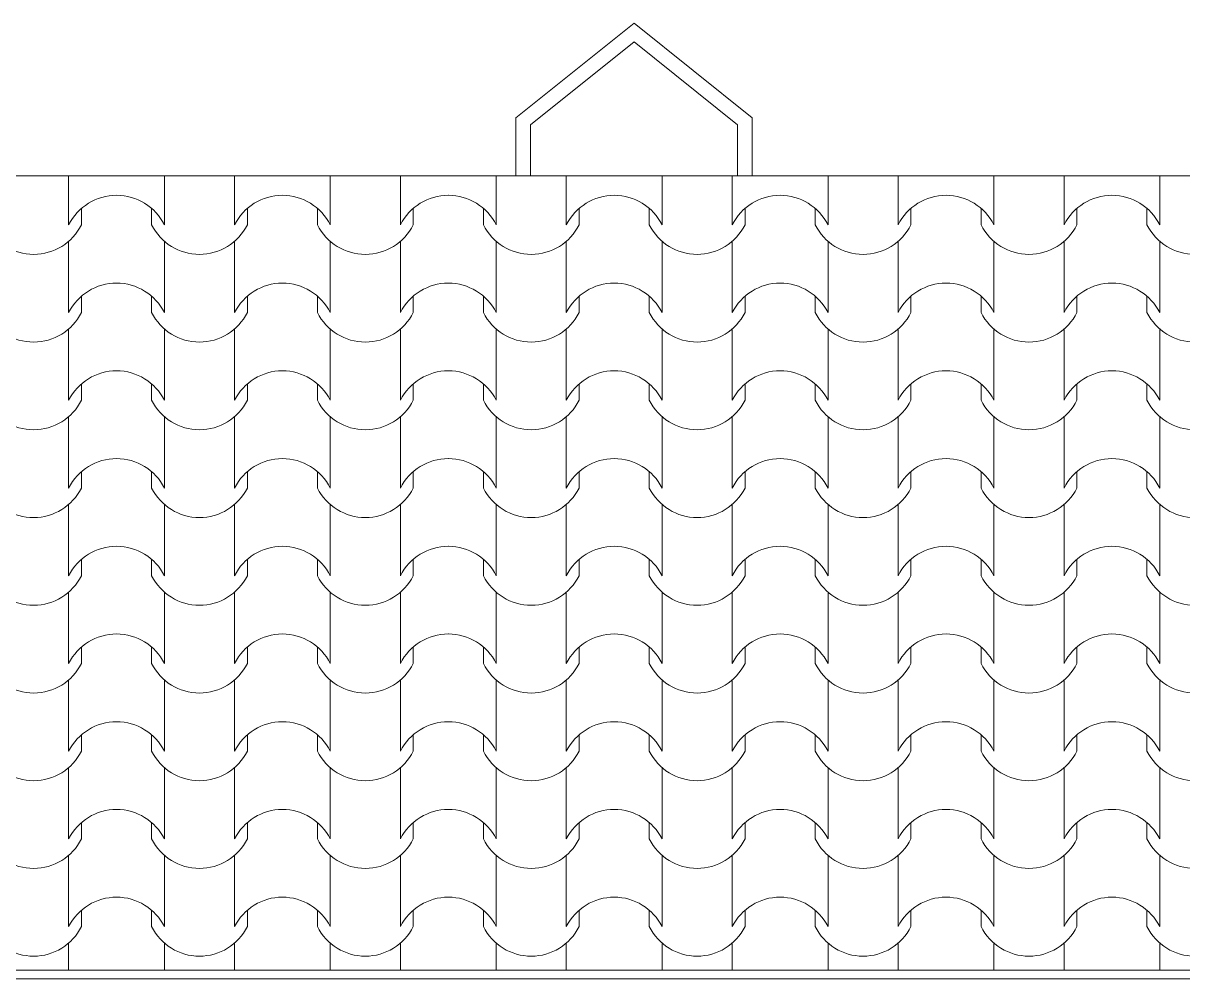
# Model space of a CAD drawing. Header units: millimetres. Extents: x 2791058 to 2855058, y -67651 to -18651.
# Drawn here: x 2807808 to 2809797, y -44721 to -43084 of the extents above; entities that cross this region are included whole.
import ezdxf

# ---------------------------------------------------------------- set-up
doc = ezdxf.new("R2010")
doc.units = ezdxf.units.MM
doc.header["$MEASUREMENT"] = 0
doc.layers.add('Shell - Roof_Pen_No__21', color=7, linetype='Continuous', lineweight=0)
doc.layers.add('Structural - Bearing_Pen_No__1', color=7, linetype='Continuous', lineweight=0)
doc.layers.add('Structural - Bearing_Pen_No__62', color=7, linetype='Continuous', lineweight=0, true_color=0xaaaaaa)

# ---------------------------------------------------------------- blocks, each defined once
blk = doc.blocks.new('*X14', base_point=(2247653.8, -76425))
at = {"layer": 'Structural - Bearing_Pen_No__62', "color": 253, "linetype": 'Continuous', "lineweight": 0, "true_color": 0xaaaaaa}
for p, q in [((2807886.2, -43345.2), (2807886.2, -43368.4)), ((2808050.5, -43345.2), (2808050.5, -43368.4)), ((2808170.7, -43345.2), (2808170.7, -43368.4)), ((2808334.9, -43345.2), (2808334.9, -43368.4)), ((2808455.2, -43345.2), (2808455.2, -43368.4)), ((2808619.4, -43345.2), (2808619.4, -43368.4)), ((2808739.6, -43345.2), (2808739.6, -43368.4)), ((2808903.9, -43345.2), (2808903.9, -43368.4)), ((2809024.1, -43345.2), (2809024.1, -43368.4)), ((2809188.4, -43345.2), (2809188.4, -43368.4)), ((2809308.6, -43345.2), (2809308.6, -43368.4)), ((2809472.9, -43345.2), (2809472.9, -43368.4)), ((2809593.1, -43345.2), (2809593.1, -43368.4)), ((2809757.3, -43345.2), (2809757.3, -43368.4)), ((2807886.2, -43368.4), (2807886.2, -43429.4)), ((2808050.5, -43368.4), (2808050.5, -43429.4)), ((2808170.7, -43368.4), (2808170.7, -43429.4)), ((2808334.9, -43368.4), (2808334.9, -43429.4)), ((2808455.2, -43368.4), (2808455.2, -43429.4)), ((2808619.4, -43368.4), (2808619.4, -43429.4)), ((2808739.6, -43368.4), (2808739.6, -43429.4)), ((2808903.9, -43368.4), (2808903.9, -43429.4)), ((2809024.1, -43368.4), (2809024.1, -43429.4)), ((2809188.4, -43368.4), (2809188.4, -43429.4)), ((2809308.6, -43368.4), (2809308.6, -43429.4)), ((2809472.9, -43368.4), (2809472.9, -43429.4)), ((2809593.1, -43368.4), (2809593.1, -43429.4)), ((2809757.3, -43368.4), (2809757.3, -43429.4)), ((2807908.2, -43401.4), (2807908.2, -43429.4)), ((2808028.4, -43401.4), (2808028.4, -43429.4)), ((2808192.7, -43401.4), (2808192.7, -43429.4)), ((2808312.9, -43401.4), (2808312.9, -43429.4)), ((2808477.2, -43401.4), (2808477.2, -43429.4)), ((2808597.4, -43401.4), (2808597.4, -43429.4)), ((2808761.7, -43401.4), (2808761.7, -43429.4)), ((2808881.9, -43401.4), (2808881.9, -43429.4)), ((2809046.1, -43401.4), (2809046.1, -43429.4)), ((2809166.4, -43401.4), (2809166.4, -43429.4)), ((2809330.6, -43401.4), (2809330.6, -43429.4)), ((2809450.8, -43401.4), (2809450.8, -43429.4)), ((2809615.1, -43401.4), (2809615.1, -43429.4)), ((2809735.3, -43401.4), (2809735.3, -43429.4)), ((2807886.2, -43457.8), (2807886.2, -43518.8)), ((2808050.5, -43457.8), (2808050.5, -43518.8)), ((2808170.7, -43457.8), (2808170.7, -43518.8)), ((2808334.9, -43457.8), (2808334.9, -43518.8)), ((2808455.2, -43457.8), (2808455.2, -43518.8)), ((2808619.4, -43457.8), (2808619.4, -43518.8)), ((2808739.6, -43457.8), (2808739.6, -43518.8)), ((2808903.9, -43457.8), (2808903.9, -43518.8)), ((2809024.1, -43457.8), (2809024.1, -43518.8)), ((2809188.4, -43457.8), (2809188.4, -43518.8)), ((2809308.6, -43457.8), (2809308.6, -43518.8)), ((2809472.9, -43457.8), (2809472.9, -43518.8)), ((2809593.1, -43457.8), (2809593.1, -43518.8)), ((2809757.3, -43457.8), (2809757.3, -43518.8)), ((2807886.2, -43518.8), (2807886.2, -43579.7)), ((2808050.5, -43518.8), (2808050.5, -43579.7)), ((2808170.7, -43518.8), (2808170.7, -43579.7)), ((2808334.9, -43518.8), (2808334.9, -43579.7)), ((2808455.2, -43518.8), (2808455.2, -43579.7)), ((2808619.4, -43518.8), (2808619.4, -43579.7)), ((2808739.6, -43518.8), (2808739.6, -43579.7)), ((2808903.9, -43518.8), (2808903.9, -43579.7)), ((2809024.1, -43518.8), (2809024.1, -43579.7)), ((2809188.4, -43518.8), (2809188.4, -43579.7)), ((2809308.6, -43518.8), (2809308.6, -43579.7)), ((2809472.9, -43518.8), (2809472.9, -43579.7)), ((2809593.1, -43518.8), (2809593.1, -43579.7)), ((2809757.3, -43518.8), (2809757.3, -43579.7)), ((2807908.2, -43551.7), (2807908.2, -43579.7)), ((2808028.4, -43551.7), (2808028.4, -43579.7)), ((2808192.7, -43551.7), (2808192.7, -43579.7)), ((2808312.9, -43551.7), (2808312.9, -43579.7)), ((2808477.2, -43551.7), (2808477.2, -43579.7)), ((2808597.4, -43551.7), (2808597.4, -43579.7)), ((2808761.7, -43551.7), (2808761.7, -43579.7)), ((2808881.9, -43551.7), (2808881.9, -43579.7)), ((2809046.1, -43551.7), (2809046.1, -43579.7)), ((2809166.4, -43551.7), (2809166.4, -43579.7)), ((2809330.6, -43551.7), (2809330.6, -43579.7)), ((2809450.8, -43551.7), (2809450.8, -43579.7)), ((2809615.1, -43551.7), (2809615.1, -43579.7)), ((2809735.3, -43551.7), (2809735.3, -43579.7)), ((2807886.2, -43608.1), (2807886.2, -43669.1)), ((2808050.5, -43608.1), (2808050.5, -43669.1)), ((2808170.7, -43608.1), (2808170.7, -43669.1)), ((2808334.9, -43608.1), (2808334.9, -43669.1)), ((2808455.2, -43608.1), (2808455.2, -43669.1)), ((2808619.4, -43608.1), (2808619.4, -43669.1)), ((2808739.6, -43608.1), (2808739.6, -43669.1)), ((2808903.9, -43608.1), (2808903.9, -43669.1)), ((2809024.1, -43608.1), (2809024.1, -43669.1)), ((2809188.4, -43608.1), (2809188.4, -43669.1)), ((2809308.6, -43608.1), (2809308.6, -43669.1)), ((2809472.9, -43608.1), (2809472.9, -43669.1)), ((2809593.1, -43608.1), (2809593.1, -43669.1)), ((2809757.3, -43608.1), (2809757.3, -43669.1)), ((2807886.2, -43669.1), (2807886.2, -43730.1)), ((2808050.5, -43669.1), (2808050.5, -43730.1)), ((2808170.7, -43669.1), (2808170.7, -43730.1)), ((2808334.9, -43669.1), (2808334.9, -43730.1)), ((2808455.2, -43669.1), (2808455.2, -43730.1)), ((2808619.4, -43669.1), (2808619.4, -43730.1)), ((2808739.6, -43669.1), (2808739.6, -43730.1)), ((2808903.9, -43669.1), (2808903.9, -43730.1)), ((2809024.1, -43669.1), (2809024.1, -43730.1)), ((2809188.4, -43669.1), (2809188.4, -43730.1)), ((2809308.6, -43669.1), (2809308.6, -43730.1)), ((2809472.9, -43669.1), (2809472.9, -43730.1)), ((2809593.1, -43669.1), (2809593.1, -43730.1)), ((2809757.3, -43669.1), (2809757.3, -43730.1)), ((2807908.2, -43702), (2807908.2, -43730.1)), ((2808028.4, -43702), (2808028.4, -43730.1)), ((2808192.7, -43702), (2808192.7, -43730.1)), ((2808312.9, -43702), (2808312.9, -43730.1)), ((2808477.2, -43702), (2808477.2, -43730.1)), ((2808597.4, -43702), (2808597.4, -43730.1)), ((2808761.7, -43702), (2808761.7, -43730.1)), ((2808881.9, -43702), (2808881.9, -43730.1)), ((2809046.1, -43702), (2809046.1, -43730.1)), ((2809166.4, -43702), (2809166.4, -43730.1)), ((2809330.6, -43702), (2809330.6, -43730.1)), ((2809450.8, -43702), (2809450.8, -43730.1)), ((2809615.1, -43702), (2809615.1, -43730.1)), ((2809735.3, -43702), (2809735.3, -43730.1)), ((2807886.2, -43758.5), (2807886.2, -43819.4)), ((2808050.5, -43758.5), (2808050.5, -43819.4)), ((2808170.7, -43758.5), (2808170.7, -43819.4)), ((2808334.9, -43758.5), (2808334.9, -43819.4)), ((2808455.2, -43758.5), (2808455.2, -43819.4)), ((2808619.4, -43758.5), (2808619.4, -43819.4)), ((2808739.6, -43758.5), (2808739.6, -43819.4)), ((2808903.9, -43758.5), (2808903.9, -43819.4)), ((2809024.1, -43758.5), (2809024.1, -43819.4)), ((2809188.4, -43758.5), (2809188.4, -43819.4)), ((2809308.6, -43758.5), (2809308.6, -43819.4)), ((2809472.9, -43758.5), (2809472.9, -43819.4)), ((2809593.1, -43758.5), (2809593.1, -43819.4)), ((2809757.3, -43758.5), (2809757.3, -43819.4)), ((2807886.2, -43819.4), (2807886.2, -43880.4)), ((2808050.5, -43819.4), (2808050.5, -43880.4)), ((2808170.7, -43819.4), (2808170.7, -43880.4)), ((2808334.9, -43819.4), (2808334.9, -43880.4)), ((2808455.2, -43819.4), (2808455.2, -43880.4)), ((2808619.4, -43819.4), (2808619.4, -43880.4)), ((2808739.6, -43819.4), (2808739.6, -43880.4)), ((2808903.9, -43819.4), (2808903.9, -43880.4)), ((2809024.1, -43819.4), (2809024.1, -43880.4)), ((2809188.4, -43819.4), (2809188.4, -43880.4)), ((2809308.6, -43819.4), (2809308.6, -43880.4)), ((2809472.9, -43819.4), (2809472.9, -43880.4)), ((2809593.1, -43819.4), (2809593.1, -43880.4)), ((2809757.3, -43819.4), (2809757.3, -43880.4)), ((2807908.2, -43852.4), (2807908.2, -43880.4)), ((2808028.4, -43852.4), (2808028.4, -43880.4)), ((2808192.7, -43852.4), (2808192.7, -43880.4)), ((2808312.9, -43852.4), (2808312.9, -43880.4)), ((2808477.2, -43852.4), (2808477.2, -43880.4)), ((2808597.4, -43852.4), (2808597.4, -43880.4)), ((2808761.7, -43852.4), (2808761.7, -43880.4)), ((2808881.9, -43852.4), (2808881.9, -43880.4)), ((2809046.1, -43852.4), (2809046.1, -43880.4)), ((2809166.4, -43852.4), (2809166.4, -43880.4)), ((2809330.6, -43852.4), (2809330.6, -43880.4)), ((2809450.8, -43852.4), (2809450.8, -43880.4)), ((2809615.1, -43852.4), (2809615.1, -43880.4)), ((2809735.3, -43852.4), (2809735.3, -43880.4)), ((2807886.2, -43908.8), (2807886.2, -43969.8)), ((2808050.5, -43908.8), (2808050.5, -43969.8)), ((2808170.7, -43908.8), (2808170.7, -43969.8)), ((2808334.9, -43908.8), (2808334.9, -43969.8)), ((2808455.2, -43908.8), (2808455.2, -43969.8)), ((2808619.4, -43908.8), (2808619.4, -43969.8)), ((2808739.6, -43908.8), (2808739.6, -43969.8)), ((2808903.9, -43908.8), (2808903.9, -43969.8)), ((2809024.1, -43908.8), (2809024.1, -43969.8)), ((2809188.4, -43908.8), (2809188.4, -43969.8)), ((2809308.6, -43908.8), (2809308.6, -43969.8)), ((2809472.9, -43908.8), (2809472.9, -43969.8)), ((2809593.1, -43908.8), (2809593.1, -43969.8)), ((2809757.3, -43908.8), (2809757.3, -43969.8)), ((2807886.2, -43969.8), (2807886.2, -44030.7)), ((2808050.5, -43969.8), (2808050.5, -44030.7)), ((2808170.7, -43969.8), (2808170.7, -44030.7)), ((2808334.9, -43969.8), (2808334.9, -44030.7)), ((2808455.2, -43969.8), (2808455.2, -44030.7)), ((2808619.4, -43969.8), (2808619.4, -44030.7)), ((2808739.6, -43969.8), (2808739.6, -44030.7)), ((2808903.9, -43969.8), (2808903.9, -44030.7)), ((2809024.1, -43969.8), (2809024.1, -44030.7)), ((2809188.4, -43969.8), (2809188.4, -44030.7)), ((2809308.6, -43969.8), (2809308.6, -44030.7)), ((2809472.9, -43969.8), (2809472.9, -44030.7)), ((2809593.1, -43969.8), (2809593.1, -44030.7)), ((2809757.3, -43969.8), (2809757.3, -44030.7)), ((2807908.2, -44002.7), (2807908.2, -44030.7)), ((2808028.4, -44002.7), (2808028.4, -44030.7)), ((2808192.7, -44002.7), (2808192.7, -44030.7)), ((2808312.9, -44002.7), (2808312.9, -44030.7)), ((2808477.2, -44002.7), (2808477.2, -44030.7)), ((2808597.4, -44002.7), (2808597.4, -44030.7)), ((2808761.7, -44002.7), (2808761.7, -44030.7)), ((2808881.9, -44002.7), (2808881.9, -44030.7)), ((2809046.1, -44002.7), (2809046.1, -44030.7)), ((2809166.4, -44002.7), (2809166.4, -44030.7)), ((2809330.6, -44002.7), (2809330.6, -44030.7)), ((2809450.8, -44002.7), (2809450.8, -44030.7)), ((2809615.1, -44002.7), (2809615.1, -44030.7)), ((2809735.3, -44002.7), (2809735.3, -44030.7)), ((2807886.2, -44059.1), (2807886.2, -44120.1)), ((2808050.5, -44059.1), (2808050.5, -44120.1)), ((2808170.7, -44059.1), (2808170.7, -44120.1)), ((2808334.9, -44059.1), (2808334.9, -44120.1)), ((2808455.2, -44059.1), (2808455.2, -44120.1)), ((2808619.4, -44059.1), (2808619.4, -44120.1)), ((2808739.6, -44059.1), (2808739.6, -44120.1)), ((2808903.9, -44059.1), (2808903.9, -44120.1)), ((2809024.1, -44059.1), (2809024.1, -44120.1)), ((2809188.4, -44059.1), (2809188.4, -44120.1)), ((2809308.6, -44059.1), (2809308.6, -44120.1)), ((2809472.9, -44059.1), (2809472.9, -44120.1)), ((2809593.1, -44059.1), (2809593.1, -44120.1)), ((2809757.3, -44059.1), (2809757.3, -44120.1)), ((2807886.2, -44120.1), (2807886.2, -44181.1)), ((2808050.5, -44120.1), (2808050.5, -44181.1)), ((2808170.7, -44120.1), (2808170.7, -44181.1)), ((2808334.9, -44120.1), (2808334.9, -44181.1)), ((2808455.2, -44120.1), (2808455.2, -44181.1)), ((2808619.4, -44120.1), (2808619.4, -44181.1)), ((2808739.6, -44120.1), (2808739.6, -44181.1)), ((2808903.9, -44120.1), (2808903.9, -44181.1)), ((2809024.1, -44120.1), (2809024.1, -44181.1)), ((2809188.4, -44120.1), (2809188.4, -44181.1)), ((2809308.6, -44120.1), (2809308.6, -44181.1)), ((2809472.9, -44120.1), (2809472.9, -44181.1)), ((2809593.1, -44120.1), (2809593.1, -44181.1)), ((2809757.3, -44120.1), (2809757.3, -44181.1)), ((2807908.2, -44153), (2807908.2, -44181.1)), ((2808028.4, -44153), (2808028.4, -44181.1)), ((2808192.7, -44153), (2808192.7, -44181.1)), ((2808312.9, -44153), (2808312.9, -44181.1)), ((2808477.2, -44153), (2808477.2, -44181.1)), ((2808597.4, -44153), (2808597.4, -44181.1)), ((2808761.7, -44153), (2808761.7, -44181.1)), ((2808881.9, -44153), (2808881.9, -44181.1)), ((2809046.1, -44153), (2809046.1, -44181.1)), ((2809166.4, -44153), (2809166.4, -44181.1)), ((2809330.6, -44153), (2809330.6, -44181.1)), ((2809450.8, -44153), (2809450.8, -44181.1)), ((2809615.1, -44153), (2809615.1, -44181.1)), ((2809735.3, -44153), (2809735.3, -44181.1)), ((2807886.2, -44209.5), (2807886.2, -44270.4)), ((2808050.5, -44209.5), (2808050.5, -44270.4)), ((2808170.7, -44209.5), (2808170.7, -44270.4)), ((2808334.9, -44209.5), (2808334.9, -44270.4)), ((2808455.2, -44209.5), (2808455.2, -44270.4)), ((2808619.4, -44209.5), (2808619.4, -44270.4)), ((2808739.6, -44209.5), (2808739.6, -44270.4)), ((2808903.9, -44209.5), (2808903.9, -44270.4)), ((2809024.1, -44209.5), (2809024.1, -44270.4)), ((2809188.4, -44209.5), (2809188.4, -44270.4)), ((2809308.6, -44209.5), (2809308.6, -44270.4)), ((2809472.9, -44209.5), (2809472.9, -44270.4)), ((2809593.1, -44209.5), (2809593.1, -44270.4)), ((2809757.3, -44209.5), (2809757.3, -44270.4)), ((2807886.2, -44270.4), (2807886.2, -44331.4)), ((2808050.5, -44270.4), (2808050.5, -44331.4)), ((2808170.7, -44270.4), (2808170.7, -44331.4)), ((2808334.9, -44270.4), (2808334.9, -44331.4)), ((2808455.2, -44270.4), (2808455.2, -44331.4)), ((2808619.4, -44270.4), (2808619.4, -44331.4)), ((2808739.6, -44270.4), (2808739.6, -44331.4)), ((2808903.9, -44270.4), (2808903.9, -44331.4)), ((2809024.1, -44270.4), (2809024.1, -44331.4)), ((2809188.4, -44270.4), (2809188.4, -44331.4)), ((2809308.6, -44270.4), (2809308.6, -44331.4)), ((2809472.9, -44270.4), (2809472.9, -44331.4)), ((2809593.1, -44270.4), (2809593.1, -44331.4)), ((2809757.3, -44270.4), (2809757.3, -44331.4)), ((2807908.2, -44303.4), (2807908.2, -44331.4)), ((2808028.4, -44303.4), (2808028.4, -44331.4)), ((2808192.7, -44303.4), (2808192.7, -44331.4)), ((2808312.9, -44303.4), (2808312.9, -44331.4)), ((2808477.2, -44303.4), (2808477.2, -44331.4)), ((2808597.4, -44303.4), (2808597.4, -44331.4)), ((2808761.7, -44303.4), (2808761.7, -44331.4)), ((2808881.9, -44303.4), (2808881.9, -44331.4)), ((2809046.1, -44303.4), (2809046.1, -44331.4)), ((2809166.4, -44303.4), (2809166.4, -44331.4)), ((2809330.6, -44303.4), (2809330.6, -44331.4)), ((2809450.8, -44303.4), (2809450.8, -44331.4)), ((2809615.1, -44303.4), (2809615.1, -44331.4)), ((2809735.3, -44303.4), (2809735.3, -44331.4)), ((2807886.2, -44359.8), (2807886.2, -44420.8)), ((2808050.5, -44359.8), (2808050.5, -44420.8)), ((2808170.7, -44359.8), (2808170.7, -44420.8)), ((2808334.9, -44359.8), (2808334.9, -44420.8)), ((2808455.2, -44359.8), (2808455.2, -44420.8)), ((2808619.4, -44359.8), (2808619.4, -44420.8)), ((2808739.6, -44359.8), (2808739.6, -44420.8)), ((2808903.9, -44359.8), (2808903.9, -44420.8)), ((2809024.1, -44359.8), (2809024.1, -44420.8)), ((2809188.4, -44359.8), (2809188.4, -44420.8)), ((2809308.6, -44359.8), (2809308.6, -44420.8)), ((2809472.9, -44359.8), (2809472.9, -44420.8)), ((2809593.1, -44359.8), (2809593.1, -44420.8)), ((2809757.3, -44359.8), (2809757.3, -44420.8)), ((2807886.2, -44420.8), (2807886.2, -44481.7)), ((2808050.5, -44420.8), (2808050.5, -44481.7)), ((2808170.7, -44420.8), (2808170.7, -44481.7)), ((2808334.9, -44420.8), (2808334.9, -44481.7)), ((2808455.2, -44420.8), (2808455.2, -44481.7)), ((2808619.4, -44420.8), (2808619.4, -44481.7)), ((2808739.6, -44420.8), (2808739.6, -44481.7)), ((2808903.9, -44420.8), (2808903.9, -44481.7)), ((2809024.1, -44420.8), (2809024.1, -44481.7)), ((2809188.4, -44420.8), (2809188.4, -44481.7)), ((2809308.6, -44420.8), (2809308.6, -44481.7)), ((2809472.9, -44420.8), (2809472.9, -44481.7)), ((2809593.1, -44420.8), (2809593.1, -44481.7)), ((2809757.3, -44420.8), (2809757.3, -44481.7)), ((2807908.2, -44453.7), (2807908.2, -44481.7)), ((2808028.4, -44453.7), (2808028.4, -44481.7)), ((2808192.7, -44453.7), (2808192.7, -44481.7)), ((2808312.9, -44453.7), (2808312.9, -44481.7)), ((2808477.2, -44453.7), (2808477.2, -44481.7)), ((2808597.4, -44453.7), (2808597.4, -44481.7)), ((2808761.7, -44453.7), (2808761.7, -44481.7)), ((2808881.9, -44453.7), (2808881.9, -44481.7)), ((2809046.1, -44453.7), (2809046.1, -44481.7)), ((2809166.4, -44453.7), (2809166.4, -44481.7)), ((2809330.6, -44453.7), (2809330.6, -44481.7)), ((2809450.8, -44453.7), (2809450.8, -44481.7)), ((2809615.1, -44453.7), (2809615.1, -44481.7)), ((2809735.3, -44453.7), (2809735.3, -44481.7)), ((2807886.2, -44510.1), (2807886.2, -44571.1)), ((2808050.5, -44510.1), (2808050.5, -44571.1)), ((2808170.7, -44510.1), (2808170.7, -44571.1)), ((2808334.9, -44510.1), (2808334.9, -44571.1)), ((2808455.2, -44510.1), (2808455.2, -44571.1)), ((2808619.4, -44510.1), (2808619.4, -44571.1)), ((2808739.6, -44510.1), (2808739.6, -44571.1)), ((2808903.9, -44510.1), (2808903.9, -44571.1)), ((2809024.1, -44510.1), (2809024.1, -44571.1)), ((2809188.4, -44510.1), (2809188.4, -44571.1)), ((2809308.6, -44510.1), (2809308.6, -44571.1)), ((2809472.9, -44510.1), (2809472.9, -44571.1)), ((2809593.1, -44510.1), (2809593.1, -44571.1)), ((2809757.3, -44510.1), (2809757.3, -44571.1)), ((2807886.2, -44571.1), (2807886.2, -44632.1)), ((2808050.5, -44571.1), (2808050.5, -44632.1)), ((2808170.7, -44571.1), (2808170.7, -44632.1)), ((2808334.9, -44571.1), (2808334.9, -44632.1)), ((2808455.2, -44571.1), (2808455.2, -44632.1)), ((2808619.4, -44571.1), (2808619.4, -44632.1)), ((2808739.6, -44571.1), (2808739.6, -44632.1)), ((2808903.9, -44571.1), (2808903.9, -44632.1)), ((2809024.1, -44571.1), (2809024.1, -44632.1)), ((2809188.4, -44571.1), (2809188.4, -44632.1)), ((2809308.6, -44571.1), (2809308.6, -44632.1)), ((2809472.9, -44571.1), (2809472.9, -44632.1)), ((2809593.1, -44571.1), (2809593.1, -44632.1)), ((2809757.3, -44571.1), (2809757.3, -44632.1)), ((2807908.2, -44604), (2807908.2, -44632.1)), ((2808028.4, -44604), (2808028.4, -44632.1)), ((2808192.7, -44604), (2808192.7, -44632.1)), ((2808312.9, -44604), (2808312.9, -44632.1)), ((2808477.2, -44604), (2808477.2, -44632.1)), ((2808597.4, -44604), (2808597.4, -44632.1)), ((2808761.7, -44604), (2808761.7, -44632.1)), ((2808881.9, -44604), (2808881.9, -44632.1)), ((2809046.1, -44604), (2809046.1, -44632.1)), ((2809166.4, -44604), (2809166.4, -44632.1)), ((2809330.6, -44604), (2809330.6, -44632.1)), ((2809450.8, -44604), (2809450.8, -44632.1)), ((2809615.1, -44604), (2809615.1, -44632.1)), ((2809735.3, -44604), (2809735.3, -44632.1)), ((2807886.2, -44660.5), (2807886.2, -44706.4)), ((2808050.5, -44660.5), (2808050.5, -44706.4)), ((2808170.7, -44660.5), (2808170.7, -44706.4)), ((2808334.9, -44660.5), (2808334.9, -44706.4)), ((2808455.2, -44660.5), (2808455.2, -44706.4)), ((2808619.4, -44660.5), (2808619.4, -44706.4)), ((2808739.6, -44660.5), (2808739.6, -44706.4)), ((2808903.9, -44660.5), (2808903.9, -44706.4)), ((2809024.1, -44660.5), (2809024.1, -44706.4)), ((2809188.4, -44660.5), (2809188.4, -44706.4)), ((2809308.6, -44660.5), (2809308.6, -44706.4)), ((2809472.9, -44660.5), (2809472.9, -44706.4)), ((2809593.1, -44660.5), (2809593.1, -44706.4)), ((2809757.3, -44660.5), (2809757.3, -44706.4))]:
    blk.add_line(p, q, dxfattribs=at)
for centre, radius, start, end in [((2807968.6, -43471.3), 92.5, 90.1705, 153.0115), ((2807968.1, -43471.3), 92.5, 26.9885, 89.8295), ((2808253.1, -43471.3), 92.5, 90.1705, 153.0115), ((2808252.5, -43471.3), 92.5, 26.9885, 89.8295), ((2808537.6, -43471.3), 92.5, 90.1705, 153.0115), ((2808537, -43471.3), 92.5, 26.9885, 89.8295), ((2808822, -43471.3), 92.5, 90.1705, 153.0115), ((2808821.5, -43471.3), 92.5, 26.9885, 89.8295), ((2809106.5, -43471.3), 92.5, 90.1705, 153.0115), ((2809106, -43471.3), 92.5, 26.9885, 89.8295), ((2809391, -43471.3), 92.5, 90.1705, 153.0115), ((2809390.5, -43471.3), 92.5, 26.9885, 89.8295), ((2809675.5, -43471.3), 92.5, 90.1705, 153.0115), ((2809674.9, -43471.3), 92.5, 26.9885, 89.8295), ((2807826.1, -43388.1), 91.9, 206.7044, 333.2956), ((2808110.6, -43388.1), 91.9, 206.7044, 333.2956), ((2808395, -43388.1), 91.9, 206.7044, 333.2956), ((2808679.5, -43388.1), 91.9, 206.7044, 333.2956), ((2808964, -43388.1), 91.9, 206.7044, 333.2956), ((2809248.5, -43388.1), 91.9, 206.7044, 333.2956), ((2809533, -43388.1), 91.9, 206.7044, 333.2956), ((2809817.4, -43388.1), 91.9, 206.7044, 333.2956), ((2807968.6, -43621.7), 92.5, 90.1705, 153.0115), ((2807968.1, -43621.7), 92.5, 26.9885, 89.8295), ((2808253.1, -43621.7), 92.5, 90.1705, 153.0115), ((2808252.5, -43621.7), 92.5, 26.9885, 89.8295), ((2808537.6, -43621.7), 92.5, 90.1705, 153.0115), ((2808537, -43621.7), 92.5, 26.9885, 89.8295), ((2808822, -43621.7), 92.5, 90.1705, 153.0115), ((2808821.5, -43621.7), 92.5, 26.9885, 89.8295), ((2809106.5, -43621.7), 92.5, 90.1705, 153.0115), ((2809106, -43621.7), 92.5, 26.9885, 89.8295), ((2809391, -43621.7), 92.5, 90.1705, 153.0115), ((2809390.5, -43621.7), 92.5, 26.9885, 89.8295), ((2809675.5, -43621.7), 92.5, 90.1705, 153.0115), ((2809674.9, -43621.7), 92.5, 26.9885, 89.8295), ((2807826.1, -43538.4), 91.9, 206.7044, 333.2956), ((2808110.6, -43538.4), 91.9, 206.7044, 333.2956), ((2808395, -43538.4), 91.9, 206.7044, 333.2956), ((2808679.5, -43538.4), 91.9, 206.7044, 333.2956), ((2808964, -43538.4), 91.9, 206.7044, 333.2956), ((2809248.5, -43538.4), 91.9, 206.7044, 333.2956), ((2809533, -43538.4), 91.9, 206.7044, 333.2956), ((2809817.4, -43538.4), 91.9, 206.7044, 333.2956), ((2807968.6, -43772), 92.5, 90.1705, 153.0115), ((2807968.1, -43772), 92.5, 26.9885, 89.8295), ((2808253.1, -43772), 92.5, 90.1705, 153.0115), ((2808252.5, -43772), 92.5, 26.9885, 89.8295), ((2808537.6, -43772), 92.5, 90.1705, 153.0115), ((2808537, -43772), 92.5, 26.9885, 89.8295), ((2808822, -43772), 92.5, 90.1705, 153.0115), ((2808821.5, -43772), 92.5, 26.9885, 89.8295), ((2809106.5, -43772), 92.5, 90.1705, 153.0115), ((2809106, -43772), 92.5, 26.9885, 89.8295), ((2809391, -43772), 92.5, 90.1705, 153.0115), ((2809390.5, -43772), 92.5, 26.9885, 89.8295), ((2809675.5, -43772), 92.5, 90.1705, 153.0115), ((2809674.9, -43772), 92.5, 26.9885, 89.8295), ((2807826.1, -43688.7), 91.9, 206.7044, 333.2956), ((2808110.6, -43688.7), 91.9, 206.7044, 333.2956), ((2808395, -43688.7), 91.9, 206.7044, 333.2956), ((2808679.5, -43688.7), 91.9, 206.7044, 333.2956), ((2808964, -43688.7), 91.9, 206.7044, 333.2956), ((2809248.5, -43688.7), 91.9, 206.7044, 333.2956), ((2809533, -43688.7), 91.9, 206.7044, 333.2956), ((2809817.4, -43688.7), 91.9, 206.7044, 333.2956), ((2807968.6, -43922.4), 92.5, 90.1705, 153.0115), ((2807968.1, -43922.4), 92.5, 26.9885, 89.8295), ((2808253.1, -43922.4), 92.5, 90.1705, 153.0115), ((2808252.5, -43922.4), 92.5, 26.9885, 89.8295), ((2808537.6, -43922.4), 92.5, 90.1705, 153.0115), ((2808537, -43922.4), 92.5, 26.9885, 89.8295), ((2808822, -43922.4), 92.5, 90.1705, 153.0115), ((2808821.5, -43922.4), 92.5, 26.9885, 89.8295), ((2809106.5, -43922.4), 92.5, 90.1705, 153.0115), ((2809106, -43922.4), 92.5, 26.9885, 89.8295), ((2809391, -43922.4), 92.5, 90.1705, 153.0115), ((2809390.5, -43922.4), 92.5, 26.9885, 89.8295), ((2809675.5, -43922.4), 92.5, 90.1705, 153.0115), ((2809674.9, -43922.4), 92.5, 26.9885, 89.8295), ((2807826.1, -43839.1), 91.9, 206.7044, 333.2956), ((2808110.6, -43839.1), 91.9, 206.7044, 333.2956), ((2808395, -43839.1), 91.9, 206.7044, 333.2956), ((2808679.5, -43839.1), 91.9, 206.7044, 333.2956), ((2808964, -43839.1), 91.9, 206.7044, 333.2956), ((2809248.5, -43839.1), 91.9, 206.7044, 333.2956), ((2809533, -43839.1), 91.9, 206.7044, 333.2956), ((2809817.4, -43839.1), 91.9, 206.7044, 333.2956), ((2807968.6, -44072.7), 92.5, 90.1705, 153.0115), ((2807968.1, -44072.7), 92.5, 26.9885, 89.8295), ((2808253.1, -44072.7), 92.5, 90.1705, 153.0115), ((2808252.5, -44072.7), 92.5, 26.9885, 89.8295), ((2808537.6, -44072.7), 92.5, 90.1705, 153.0115), ((2808537, -44072.7), 92.5, 26.9885, 89.8295), ((2808822, -44072.7), 92.5, 90.1705, 153.0115), ((2808821.5, -44072.7), 92.5, 26.9885, 89.8295), ((2809106.5, -44072.7), 92.5, 90.1705, 153.0115), ((2809106, -44072.7), 92.5, 26.9885, 89.8295), ((2809391, -44072.7), 92.5, 90.1705, 153.0115), ((2809390.5, -44072.7), 92.5, 26.9885, 89.8295), ((2809675.5, -44072.7), 92.5, 90.1705, 153.0115), ((2809674.9, -44072.7), 92.5, 26.9885, 89.8295), ((2807826.1, -43989.4), 91.9, 206.7044, 333.2956), ((2808110.6, -43989.4), 91.9, 206.7044, 333.2956), ((2808395, -43989.4), 91.9, 206.7044, 333.2956), ((2808679.5, -43989.4), 91.9, 206.7044, 333.2956), ((2808964, -43989.4), 91.9, 206.7044, 333.2956), ((2809248.5, -43989.4), 91.9, 206.7044, 333.2956), ((2809533, -43989.4), 91.9, 206.7044, 333.2956), ((2809817.4, -43989.4), 91.9, 206.7044, 333.2956), ((2807968.6, -44223), 92.5, 90.1705, 153.0115), ((2807968.1, -44223), 92.5, 26.9885, 89.8295), ((2808253.1, -44223), 92.5, 90.1705, 153.0115), ((2808252.5, -44223), 92.5, 26.9885, 89.8295), ((2808537.6, -44223), 92.5, 90.1705, 153.0115), ((2808537, -44223), 92.5, 26.9885, 89.8295), ((2808822, -44223), 92.5, 90.1705, 153.0115), ((2808821.5, -44223), 92.5, 26.9885, 89.8295), ((2809106.5, -44223), 92.5, 90.1705, 153.0115), ((2809106, -44223), 92.5, 26.9885, 89.8295), ((2809391, -44223), 92.5, 90.1705, 153.0115), ((2809390.5, -44223), 92.5, 26.9885, 89.8295), ((2809675.5, -44223), 92.5, 90.1705, 153.0115), ((2809674.9, -44223), 92.5, 26.9885, 89.8295), ((2807826.1, -44139.8), 91.9, 206.7044, 333.2956), ((2808110.6, -44139.8), 91.9, 206.7044, 333.2956), ((2808395, -44139.8), 91.9, 206.7044, 333.2956), ((2808679.5, -44139.8), 91.9, 206.7044, 333.2956), ((2808964, -44139.8), 91.9, 206.7044, 333.2956), ((2809248.5, -44139.8), 91.9, 206.7044, 333.2956), ((2809533, -44139.8), 91.9, 206.7044, 333.2956), ((2809817.4, -44139.8), 91.9, 206.7044, 333.2956), ((2807968.6, -44373.4), 92.5, 90.1705, 153.0115), ((2807968.1, -44373.4), 92.5, 26.9885, 89.8295), ((2808253.1, -44373.4), 92.5, 90.1705, 153.0115), ((2808252.5, -44373.4), 92.5, 26.9885, 89.8295), ((2808537.6, -44373.4), 92.5, 90.1705, 153.0115), ((2808537, -44373.4), 92.5, 26.9885, 89.8295), ((2808822, -44373.4), 92.5, 90.1705, 153.0115), ((2808821.5, -44373.4), 92.5, 26.9885, 89.8295), ((2809106.5, -44373.4), 92.5, 90.1705, 153.0115), ((2809106, -44373.4), 92.5, 26.9885, 89.8295), ((2809391, -44373.4), 92.5, 90.1705, 153.0115), ((2809390.5, -44373.4), 92.5, 26.9885, 89.8295), ((2809675.5, -44373.4), 92.5, 90.1705, 153.0115), ((2809674.9, -44373.4), 92.5, 26.9885, 89.8295), ((2807826.1, -44290.1), 91.9, 206.7044, 333.2956), ((2808110.6, -44290.1), 91.9, 206.7044, 333.2956), ((2808395, -44290.1), 91.9, 206.7044, 333.2956), ((2808679.5, -44290.1), 91.9, 206.7044, 333.2956), ((2808964, -44290.1), 91.9, 206.7044, 333.2956), ((2809248.5, -44290.1), 91.9, 206.7044, 333.2956), ((2809533, -44290.1), 91.9, 206.7044, 333.2956), ((2809817.4, -44290.1), 91.9, 206.7044, 333.2956), ((2807968.6, -44523.7), 92.5, 90.1705, 153.0115), ((2807968.1, -44523.7), 92.5, 26.9885, 89.8295), ((2808253.1, -44523.7), 92.5, 90.1705, 153.0115), ((2808252.5, -44523.7), 92.5, 26.9885, 89.8295), ((2808537.6, -44523.7), 92.5, 90.1705, 153.0115), ((2808537, -44523.7), 92.5, 26.9885, 89.8295), ((2808822, -44523.7), 92.5, 90.1705, 153.0115), ((2808821.5, -44523.7), 92.5, 26.9885, 89.8295), ((2809106.5, -44523.7), 92.5, 90.1705, 153.0115), ((2809106, -44523.7), 92.5, 26.9885, 89.8295), ((2809391, -44523.7), 92.5, 90.1705, 153.0115), ((2809390.5, -44523.7), 92.5, 26.9885, 89.8295), ((2809675.5, -44523.7), 92.5, 90.1705, 153.0115), ((2809674.9, -44523.7), 92.5, 26.9885, 89.8295), ((2807826.1, -44440.4), 91.9, 206.7044, 333.2956), ((2808110.6, -44440.4), 91.9, 206.7044, 333.2956), ((2808395, -44440.4), 91.9, 206.7044, 333.2956), ((2808679.5, -44440.4), 91.9, 206.7044, 333.2956), ((2808964, -44440.4), 91.9, 206.7044, 333.2956), ((2809248.5, -44440.4), 91.9, 206.7044, 333.2956), ((2809533, -44440.4), 91.9, 206.7044, 333.2956), ((2809817.4, -44440.4), 91.9, 206.7044, 333.2956), ((2807968.6, -44674), 92.5, 90.1705, 153.0115), ((2807968.1, -44674), 92.5, 26.9885, 89.8295), ((2808253.1, -44674), 92.5, 90.1705, 153.0115), ((2808252.5, -44674), 92.5, 26.9885, 89.8295), ((2808537.6, -44674), 92.5, 90.1705, 153.0115), ((2808537, -44674), 92.5, 26.9885, 89.8295), ((2808822, -44674), 92.5, 90.1705, 153.0115), ((2808821.5, -44674), 92.5, 26.9885, 89.8295), ((2809106.5, -44674), 92.5, 90.1705, 153.0115), ((2809106, -44674), 92.5, 26.9885, 89.8295), ((2809391, -44674), 92.5, 90.1705, 153.0115), ((2809390.5, -44674), 92.5, 26.9885, 89.8295), ((2809675.5, -44674), 92.5, 90.1705, 153.0115), ((2809674.9, -44674), 92.5, 26.9885, 89.8295), ((2807826.1, -44590.8), 91.9, 206.7044, 333.2956), ((2808110.6, -44590.8), 91.9, 206.7044, 333.2956), ((2808395, -44590.8), 91.9, 206.7044, 333.2956), ((2808679.5, -44590.8), 91.9, 206.7044, 333.2956), ((2808964, -44590.8), 91.9, 206.7044, 333.2956), ((2809248.5, -44590.8), 91.9, 206.7044, 333.2956), ((2809533, -44590.8), 91.9, 206.7044, 333.2956), ((2809817.4, -44590.8), 91.9, 206.7044, 333.2956)]:
    blk.add_arc(centre, radius, start, end, dxfattribs=at)
blk = doc.blocks.new('Fill_7', base_point=(2247653.8, -74425))
at = {"layer": 'Structural - Bearing_Pen_No__1', "color": 7, "linetype": 'Continuous', "lineweight": 0}
for p, q in [((2811589.5, -43345.2), (2807335.6, -43345.2)), ((2804010.6, -44706.4), (2811589.5, -44706.4))]:
    blk.add_line(p, q, dxfattribs=at)
at = {"layer": 'Structural - Bearing_Pen_No__62', "color": 253, "linetype": 'Continuous', "lineweight": 0, "true_color": 0xaaaaaa}
blk.add_blockref('*X14', (2247653.8, -76425), dxfattribs=at)

msp = doc.modelspace()

# ---------------------------------------------------------------- linework, layer by layer
at = {"layer": 'Shell - Roof_Pen_No__21', "color": 7, "linetype": 'Continuous', "lineweight": 0}
for p, q in [((2808855.8, -43083.8), (2808653.3, -43246.1)), ((2808855.8, -43083.8), (2809058.3, -43246.1)), ((2808855.8, -43115.7), (2808678.3, -43257.9)), ((2808855.8, -43115.7), (2809033.3, -43257.9)), ((2808653.3, -43345.2), (2808653.3, -43246.1)), ((2809058.3, -43345.2), (2809058.3, -43246.1)), ((2808678.3, -43345.2), (2808678.3, -43257.9)), ((2809033.3, -43345.2), (2809033.3, -43257.9)), ((2812085.6, -43345.2), (2807335.6, -43345.2)), ((2803860.6, -44706.4), (2812085.6, -44706.4)), ((2803860.6, -44721.4), (2812085.6, -44721.4))]:
    msp.add_line(p, q, dxfattribs=at)

# ---------------------------------------------------------------- block references
at = {"layer": 'Structural - Bearing_Pen_No__62', "color": 253, "linetype": 'Continuous', "lineweight": 0, "true_color": 0xaaaaaa}
msp.add_blockref('Fill_7', (2247653.8, -74425), dxfattribs=at)

doc.saveas('drawing.dxf')
